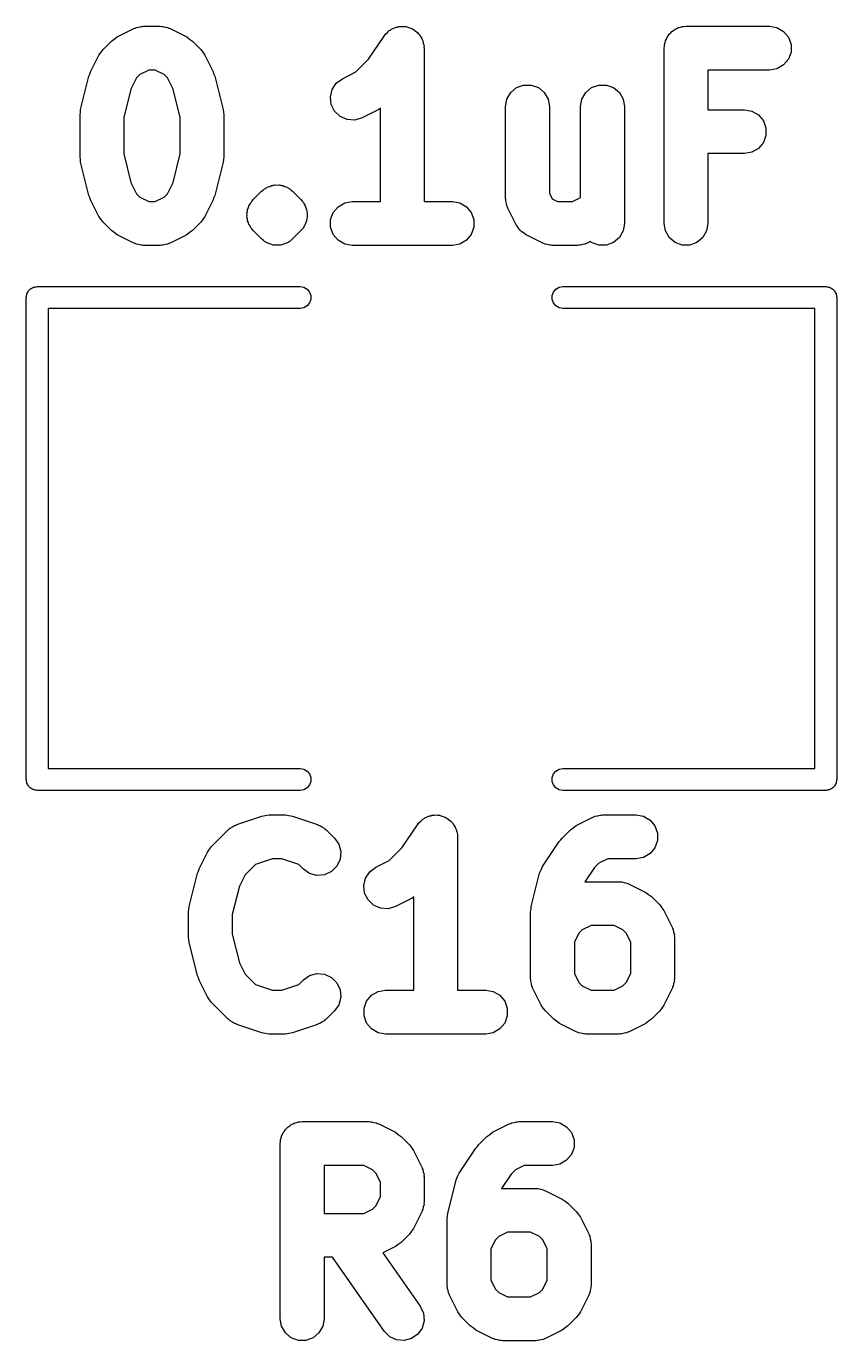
# Model space of a CAD drawing. Extents: x 51 to 137, y -158 to -25.
# Drawn here: x 75.37 to 80.07, y -78.7 to -71.08 of the extents above; entities that cross this region are included whole.
import ezdxf

# ---------------------------------------------------------------- set-up
doc = ezdxf.new("R2010")
doc.units = 0
doc.header["$MEASUREMENT"] = 0
doc.layers.add('BLACK', color=7, linetype='CONTINUOUS')

msp = doc.modelspace()

# ---------------------------------------------------------------- linework, layer by layer
at = {"layer": 'Black'}
for p, q in [((75.9981, -71.0952), (76.0051, -71.0931)), ((76.0051, -71.0931), (76.0114, -71.0895)), ((76.0114, -71.0895), (76.0261, -71.0869)), ((76.0261, -71.0869), (76.0403, -71.0827)), ((76.0403, -71.0827), (76.0476, -71.0831)), ((76.0476, -71.0831), (76.0549, -71.0818)), ((76.0549, -71.0818), (76.1516, -71.0818)), ((76.1516, -71.0818), (76.1588, -71.0831)), ((76.1588, -71.0831), (76.1661, -71.0827)), ((76.1661, -71.0827), (76.1804, -71.0869)), ((76.1804, -71.0869), (76.1951, -71.0895)), ((76.1951, -71.0895), (76.2014, -71.0931)), ((76.2014, -71.0931), (76.2084, -71.0952)), ((77.4912, -71.0988), (77.5054, -71.0936)), ((77.5054, -71.0936), (77.519, -71.0869)), ((77.519, -71.0869), (77.526, -71.0862)), ((77.526, -71.0862), (77.5326, -71.0837)), ((77.5326, -71.0837), (77.5478, -71.0837)), ((77.5478, -71.0837), (77.5628, -71.0821)), ((77.5628, -71.0821), (77.5697, -71.0837)), ((77.5697, -71.0837), (77.5767, -71.0837)), ((77.5767, -71.0837), (77.591, -71.0889)), ((77.591, -71.0889), (77.6057, -71.0925)), ((77.6057, -71.0925), (77.6116, -71.0964)), ((79.1466, -71.095), (79.1562, -71.0895)), ((79.1562, -71.0895), (79.1671, -71.0875)), ((79.1671, -71.0875), (79.1776, -71.0837)), ((79.1776, -71.0837), (79.1887, -71.0837)), ((79.1887, -71.0837), (79.1996, -71.0818)), ((79.1996, -71.0818), (79.6834, -71.0818)), ((79.6834, -71.0818), (79.7269, -71.0895)), ((79.7269, -71.0895), (79.7651, -71.1115)), ((75.8199, -71.2158), (75.8683, -71.1674)), ((75.8683, -71.1674), (75.885, -71.1557)), ((75.885, -71.1557), (75.9013, -71.1436)), ((75.9013, -71.1436), (75.9981, -71.0952)), ((76.2084, -71.0952), (76.3052, -71.1436)), ((76.3052, -71.1436), (76.3215, -71.1557)), ((76.3215, -71.1557), (76.3382, -71.1674)), ((76.3382, -71.1674), (76.3866, -71.2158)), ((77.3592, -71.273), (77.449, -71.1384)), ((77.449, -71.1384), (77.4539, -71.1333)), ((77.4539, -71.1333), (77.4574, -71.1272)), ((77.4574, -71.1272), (77.469, -71.1174)), ((77.469, -71.1174), (77.4795, -71.1065)), ((77.4795, -71.1065), (77.4858, -71.1034)), ((77.4858, -71.1034), (77.4912, -71.0988)), ((77.6116, -71.0964), (77.6182, -71.0988)), ((77.6182, -71.0988), (77.6298, -71.1086)), ((77.6298, -71.1086), (77.6424, -71.117)), ((77.6424, -71.117), (77.6466, -71.1227)), ((77.6466, -71.1227), (77.652, -71.1272)), ((77.652, -71.1272), (77.6595, -71.1403)), ((77.6595, -71.1403), (77.6685, -71.1525)), ((77.6685, -71.1525), (77.6705, -71.1593)), ((77.6705, -71.1593), (77.674, -71.1654)), ((77.674, -71.1654), (77.6766, -71.1803)), ((79.0783, -71.1763), (79.0803, -71.1654)), ((79.0803, -71.1654), (79.0858, -71.1558)), ((79.0858, -71.1558), (79.0896, -71.1453)), ((79.0896, -71.1453), (79.0968, -71.1368)), ((79.0968, -71.1368), (79.1023, -71.1272)), ((79.1023, -71.1272), (79.1108, -71.12)), ((79.1108, -71.12), (79.118, -71.1115)), ((79.118, -71.1115), (79.1276, -71.106)), ((79.1276, -71.106), (79.1361, -71.0988)), ((79.1361, -71.0988), (79.1466, -71.095)), ((79.7651, -71.1115), (79.7934, -71.1453)), ((79.7934, -71.1453), (79.8085, -71.1868)), ((75.7961, -71.2488), (75.8082, -71.2325)), ((75.8082, -71.2325), (75.8199, -71.2158)), ((76.3866, -71.2158), (76.3982, -71.2325)), ((76.3982, -71.2325), (76.4104, -71.2488)), ((77.6766, -71.1803), (77.6809, -71.1949)), ((77.6809, -71.1949), (77.6804, -71.2019)), ((77.6804, -71.2019), (77.6817, -71.2088)), ((77.6817, -71.2088), (77.6817, -72.0978)), ((79.0726, -71.2088), (79.0745, -71.1979)), ((79.0726, -72.2248), (79.0726, -71.2088)), ((79.0745, -71.1868), (79.0783, -71.1763)), ((79.0745, -71.1979), (79.0745, -71.1868)), ((79.8085, -71.2309), (79.7934, -71.2723)), ((79.8085, -71.1868), (79.8085, -71.2309)), ((75.7477, -71.3455), (75.7961, -71.2488)), ((76.4104, -71.2488), (76.4587, -71.3455)), ((77.2859, -71.3463), (77.3592, -71.273)), ((79.7651, -71.3061), (79.7269, -71.3282)), ((79.7934, -71.2723), (79.7651, -71.3061)), ((75.6897, -71.5651), (75.7381, -71.3715)), ((75.7381, -71.3715), (75.7438, -71.3589)), ((75.7438, -71.3589), (75.7477, -71.3455)), ((76.0141, -71.3808), (75.9812, -71.4467)), ((76.0333, -71.3616), (76.0141, -71.3808)), ((76.0848, -71.3358), (76.0333, -71.3616)), ((76.1216, -71.3358), (76.0848, -71.3358)), ((76.1731, -71.3616), (76.1216, -71.3358)), ((76.1924, -71.3808), (76.1731, -71.3616)), ((76.2253, -71.4467), (76.1924, -71.3808)), ((76.4587, -71.3455), (76.4627, -71.3589)), ((76.4627, -71.3589), (76.4684, -71.3715)), ((76.4684, -71.3715), (76.5167, -71.5651)), ((77.1722, -71.4118), (77.2076, -71.3855)), ((77.2076, -71.3855), (77.2859, -71.3463)), ((79.6834, -71.3358), (79.3266, -71.3358)), ((79.3266, -71.3358), (79.3266, -71.5656)), ((79.7269, -71.3282), (79.6834, -71.3358)), ((75.9812, -71.4467), (75.94, -71.6115)), ((76.2665, -71.6115), (76.2253, -71.4467)), ((77.1376, -71.4915), (77.1479, -71.4486)), ((77.1479, -71.4486), (77.1722, -71.4118)), ((78.161, -71.504), (78.1831, -71.4659)), ((78.1831, -71.4659), (78.2169, -71.4375)), ((78.2169, -71.4375), (78.2583, -71.4224)), ((78.2583, -71.4224), (78.3024, -71.4224)), ((78.3024, -71.4224), (78.3439, -71.4375)), ((78.3439, -71.4375), (78.3777, -71.4659)), ((78.3777, -71.4659), (78.3997, -71.504)), ((78.5965, -71.504), (78.6185, -71.4659)), ((78.6185, -71.4659), (78.6523, -71.4375)), ((78.6523, -71.4375), (78.6938, -71.4224)), ((78.6938, -71.4224), (78.7379, -71.4224)), ((78.7379, -71.4224), (78.7793, -71.4375)), ((78.7793, -71.4375), (78.8131, -71.4659)), ((78.8131, -71.4659), (78.8352, -71.504)), ((77.1427, -71.5353), (77.1376, -71.4915)), ((77.1624, -71.5748), (77.1427, -71.5353)), ((78.1534, -71.5475), (78.161, -71.504)), ((78.1534, -72.0797), (78.1534, -71.5475)), ((78.3997, -71.504), (78.4074, -71.5475)), ((78.4074, -71.5475), (78.4074, -72.0497)), ((78.5888, -71.5475), (78.5965, -71.504)), ((78.5888, -72.0738), (78.5888, -71.5475)), ((78.8352, -71.504), (78.8428, -71.5475)), ((78.8428, -71.5475), (78.8428, -72.2248)), ((75.686, -71.5959), (75.6887, -71.5806)), ((75.686, -71.8378), (75.686, -71.5959)), ((75.6887, -71.5806), (75.6897, -71.5651)), ((75.94, -71.6115), (75.94, -71.8221)), ((76.2665, -71.8221), (76.2665, -71.6115)), ((76.5167, -71.5651), (76.5178, -71.5806)), ((76.5178, -71.5806), (76.5205, -71.5959)), ((76.5205, -71.5959), (76.5205, -71.8378)), ((77.1944, -71.6051), (77.1624, -71.5748)), ((77.2349, -71.6226), (77.1944, -71.6051)), ((77.2789, -71.6253), (77.2349, -71.6226)), ((77.3212, -71.6127), (77.2789, -71.6253)), ((77.4179, -71.5643), (77.3212, -71.6127)), ((77.4277, -71.5571), (77.4179, -71.5643)), ((77.4277, -72.0978), (77.4277, -71.5571)), ((79.3266, -71.5656), (79.5383, -71.5656)), ((79.5383, -71.5656), (79.5817, -71.5733)), ((79.5817, -71.5733), (79.6199, -71.5953)), ((79.6199, -71.5953), (79.6483, -71.6291)), ((79.6483, -71.6291), (79.6634, -71.6706)), ((79.6634, -71.6706), (79.6634, -71.7147)), ((79.6483, -71.7561), (79.6199, -71.7899)), ((79.6634, -71.7147), (79.6483, -71.7561)), ((75.6887, -71.8531), (75.686, -71.8378)), ((75.6897, -71.8686), (75.6887, -71.8531)), ((75.94, -71.8221), (75.9812, -71.987)), ((76.2253, -71.987), (76.2665, -71.8221)), ((76.5178, -71.8531), (76.5167, -71.8686)), ((76.5205, -71.8378), (76.5178, -71.8531)), ((79.5383, -71.8196), (79.3266, -71.8196)), ((79.3266, -71.8196), (79.3266, -72.2248)), ((79.5817, -71.812), (79.5383, -71.8196)), ((79.6199, -71.7899), (79.5817, -71.812)), ((75.7381, -72.0621), (75.6897, -71.8686)), ((76.5167, -71.8686), (76.4684, -72.0621)), ((75.9812, -71.987), (76.0141, -72.0528)), ((76.1924, -72.0528), (76.2253, -71.987)), ((76.786, -72.0101), (76.7961, -72.0054)), ((76.7961, -72.0054), (76.8016, -72.0049)), ((76.8016, -72.0049), (76.8069, -72.003)), ((76.8069, -72.003), (76.8125, -72.003)), ((76.8125, -72.003), (76.8179, -72.0015)), ((76.8179, -72.0015), (76.829, -72.0025)), ((76.829, -72.0025), (76.84, -72.0015)), ((76.84, -72.0015), (76.8454, -72.003)), ((76.8454, -72.003), (76.851, -72.003)), ((76.851, -72.003), (76.8563, -72.0049)), ((76.8563, -72.0049), (76.8618, -72.0054)), ((76.8618, -72.0054), (76.8719, -72.0101)), ((75.7438, -72.0748), (75.7381, -72.0621)), ((75.7477, -72.0881), (75.7438, -72.0748)), ((76.0141, -72.0528), (76.0333, -72.0721)), ((76.0333, -72.0721), (76.0848, -72.0978)), ((76.1216, -72.0978), (76.1731, -72.0721)), ((76.1731, -72.0721), (76.1924, -72.0528)), ((76.4627, -72.0748), (76.4587, -72.0881)), ((76.4684, -72.0621), (76.4627, -72.0748)), ((76.6908, -72.0866), (76.7391, -72.0383)), ((76.7391, -72.0383), (76.7483, -72.0319)), ((76.7483, -72.0319), (76.7561, -72.024)), ((76.7561, -72.024), (76.7612, -72.0217)), ((76.7612, -72.0217), (76.7655, -72.0181)), ((76.7655, -72.0181), (76.7707, -72.0162)), ((76.7707, -72.0162), (76.7753, -72.013)), ((76.7753, -72.013), (76.786, -72.0101)), ((76.8719, -72.0101), (76.8826, -72.013)), ((76.8826, -72.013), (76.8872, -72.0162)), ((76.8872, -72.0162), (76.8925, -72.0181)), ((76.8925, -72.0181), (76.8967, -72.0217)), ((76.8967, -72.0217), (76.9018, -72.024)), ((76.9018, -72.024), (76.9097, -72.0319)), ((76.9097, -72.0319), (76.9188, -72.0383)), ((76.9188, -72.0383), (76.9671, -72.0866)), ((78.1547, -72.0869), (78.1534, -72.0797)), ((78.4074, -72.0497), (78.4234, -72.0818)), ((78.4234, -72.0818), (78.4555, -72.0978)), ((78.5407, -72.0978), (78.5888, -72.0738)), ((75.7961, -72.1849), (75.7477, -72.0881)), ((76.0848, -72.0978), (76.1216, -72.0978)), ((76.4587, -72.0881), (76.4104, -72.1849)), ((76.6541, -72.1654), (76.6569, -72.1546)), ((76.6569, -72.1546), (76.6579, -72.1436)), ((76.6579, -72.1436), (76.6626, -72.1335)), ((76.6626, -72.1335), (76.6655, -72.1228)), ((76.6655, -72.1228), (76.6718, -72.1137)), ((76.6718, -72.1137), (76.6765, -72.1036)), ((76.6765, -72.1036), (76.6844, -72.0957)), ((76.6844, -72.0957), (76.6908, -72.0866)), ((76.9671, -72.0866), (76.9735, -72.0957)), ((76.9735, -72.0957), (76.9814, -72.1036)), ((76.9814, -72.1036), (76.9861, -72.1137)), ((76.9861, -72.1137), (76.9924, -72.1228)), ((76.9924, -72.1228), (76.9953, -72.1335)), ((76.9953, -72.1335), (77, -72.1436)), ((77, -72.1436), (77.001, -72.1546)), ((77.001, -72.1546), (77.0039, -72.1654)), ((77.1393, -72.2028), (77.1544, -72.1613)), ((77.1544, -72.1613), (77.1827, -72.1275)), ((77.1827, -72.1275), (77.2209, -72.1055)), ((77.2209, -72.1055), (77.2644, -72.0978)), ((77.2644, -72.0978), (77.4277, -72.0978)), ((77.6817, -72.0978), (77.845, -72.0978)), ((77.845, -72.0978), (77.8884, -72.1055)), ((77.8884, -72.1055), (77.9266, -72.1275)), ((77.9266, -72.1275), (77.9549, -72.1613)), ((77.9549, -72.1613), (77.97, -72.2028)), ((78.1542, -72.0942), (78.1547, -72.0869)), ((78.1585, -72.1085), (78.1542, -72.0942)), ((78.161, -72.1231), (78.1585, -72.1085)), ((78.1647, -72.1295), (78.161, -72.1231)), ((78.1668, -72.1365), (78.1647, -72.1295)), ((78.2152, -72.2332), (78.1668, -72.1365)), ((78.4555, -72.0978), (78.5407, -72.0978)), ((75.8082, -72.2012), (75.7961, -72.1849)), ((75.8199, -72.2179), (75.8082, -72.2012)), ((75.8683, -72.2662), (75.8199, -72.2179)), ((76.3866, -72.2179), (76.3382, -72.2662)), ((76.3982, -72.2012), (76.3866, -72.2179)), ((76.4104, -72.1849), (76.3982, -72.2012)), ((76.655, -72.1764), (76.6541, -72.1654)), ((76.6541, -72.1875), (76.655, -72.1764)), ((76.6569, -72.1982), (76.6541, -72.1875)), ((76.6579, -72.2093), (76.6569, -72.1982)), ((76.6626, -72.2194), (76.6579, -72.2093)), ((76.6655, -72.2301), (76.6626, -72.2194)), ((76.6718, -72.2392), (76.6655, -72.2301)), ((76.9924, -72.2301), (76.9861, -72.2392)), ((76.9953, -72.2194), (76.9924, -72.2301)), ((77, -72.2093), (76.9953, -72.2194)), ((77.001, -72.1982), (77, -72.2093)), ((77.0039, -72.1875), (77.001, -72.1982)), ((77.0039, -72.1654), (77.0029, -72.1764)), ((77.0029, -72.1764), (77.0039, -72.1875)), ((77.1393, -72.2469), (77.1393, -72.2028)), ((77.97, -72.2028), (77.97, -72.2469)), ((78.2263, -72.2482), (78.2152, -72.2332)), ((78.8428, -72.2248), (78.8352, -72.2683)), ((79.0803, -72.2683), (79.0726, -72.2248)), ((79.3266, -72.2248), (79.319, -72.2683)), ((75.885, -72.2779), (75.8683, -72.2662)), ((75.9013, -72.29), (75.885, -72.2779)), ((75.9981, -72.3384), (75.9013, -72.29)), ((76.2665, -72.3094), (76.2084, -72.3384)), ((76.3052, -72.29), (76.2665, -72.3094)), ((76.3215, -72.2779), (76.3052, -72.29)), ((76.3382, -72.2662), (76.3215, -72.2779)), ((76.6765, -72.2493), (76.6718, -72.2392)), ((76.6844, -72.2571), (76.6765, -72.2493)), ((76.6908, -72.2662), (76.6844, -72.2571)), ((76.7391, -72.3146), (76.6908, -72.2662)), ((76.9671, -72.2662), (76.9188, -72.3146)), ((76.9735, -72.2571), (76.9671, -72.2662)), ((76.9814, -72.2493), (76.9735, -72.2571)), ((76.9861, -72.2392), (76.9814, -72.2493)), ((77.1544, -72.2883), (77.1393, -72.2469)), ((77.1827, -72.3221), (77.1544, -72.2883)), ((77.9549, -72.2883), (77.9266, -72.3221)), ((77.97, -72.2469), (77.9549, -72.2883)), ((78.2365, -72.2638), (78.2263, -72.2482)), ((78.2394, -72.2658), (78.2365, -72.2638)), ((78.2414, -72.2687), (78.2394, -72.2658)), ((78.257, -72.2789), (78.2414, -72.2687)), ((78.272, -72.29), (78.257, -72.2789)), ((78.3687, -72.3384), (78.272, -72.29)), ((78.8131, -72.3065), (78.7793, -72.3348)), ((78.8352, -72.2683), (78.8131, -72.3065)), ((79.1023, -72.3065), (79.0803, -72.2683)), ((79.1361, -72.3348), (79.1023, -72.3065)), ((79.2969, -72.3065), (79.2631, -72.3348)), ((79.319, -72.2683), (79.2969, -72.3065)), ((76.0051, -72.3405), (75.9981, -72.3384)), ((76.0114, -72.3442), (76.0051, -72.3405)), ((76.0261, -72.3467), (76.0114, -72.3442)), ((76.0403, -72.351), (76.0261, -72.3467)), ((76.0476, -72.3505), (76.0403, -72.351)), ((76.0549, -72.3518), (76.0476, -72.3505)), ((76.1516, -72.3518), (76.0549, -72.3518)), ((76.1588, -72.3505), (76.1516, -72.3518)), ((76.1661, -72.351), (76.1588, -72.3505)), ((76.1804, -72.3467), (76.1661, -72.351)), ((76.1951, -72.3442), (76.1804, -72.3467)), ((76.2014, -72.3405), (76.1951, -72.3442)), ((76.2084, -72.3384), (76.2014, -72.3405)), ((76.7483, -72.321), (76.7391, -72.3146)), ((76.7561, -72.3289), (76.7483, -72.321)), ((76.7612, -72.3312), (76.7561, -72.3289)), ((76.7655, -72.3348), (76.7612, -72.3312)), ((76.7707, -72.3367), (76.7655, -72.3348)), ((76.7753, -72.3399), (76.7707, -72.3367)), ((76.786, -72.3428), (76.7753, -72.3399)), ((76.7961, -72.3475), (76.786, -72.3428)), ((76.8016, -72.348), (76.7961, -72.3475)), ((76.8069, -72.3499), (76.8016, -72.348)), ((76.8125, -72.3499), (76.8069, -72.3499)), ((76.8179, -72.3513), (76.8125, -72.3499)), ((76.829, -72.3504), (76.8179, -72.3513)), ((76.84, -72.3513), (76.829, -72.3504)), ((76.8454, -72.3499), (76.84, -72.3513)), ((76.851, -72.3499), (76.8454, -72.3499)), ((76.8563, -72.348), (76.851, -72.3499)), ((76.8618, -72.3475), (76.8563, -72.348)), ((76.8719, -72.3428), (76.8618, -72.3475)), ((76.8826, -72.3399), (76.8719, -72.3428)), ((76.8872, -72.3367), (76.8826, -72.3399)), ((76.8925, -72.3348), (76.8872, -72.3367)), ((76.8967, -72.3312), (76.8925, -72.3348)), ((76.9018, -72.3289), (76.8967, -72.3312)), ((76.9097, -72.321), (76.9018, -72.3289)), ((76.9188, -72.3146), (76.9097, -72.321)), ((77.2209, -72.3442), (77.1827, -72.3221)), ((77.2644, -72.3518), (77.2209, -72.3442)), ((77.845, -72.3518), (77.2644, -72.3518)), ((77.8884, -72.3442), (77.845, -72.3518)), ((77.9266, -72.3221), (77.8884, -72.3442)), ((78.3757, -72.3405), (78.3687, -72.3384)), ((78.3821, -72.3442), (78.3757, -72.3405)), ((78.3967, -72.3467), (78.3821, -72.3442)), ((78.411, -72.351), (78.3967, -72.3467)), ((78.4183, -72.3505), (78.411, -72.351)), ((78.4255, -72.3518), (78.4183, -72.3505)), ((78.5707, -72.3518), (78.4255, -72.3518)), ((78.5779, -72.3505), (78.5707, -72.3518)), ((78.5852, -72.351), (78.5779, -72.3505)), ((78.5994, -72.3467), (78.5852, -72.351)), ((78.6141, -72.3442), (78.5994, -72.3467)), ((78.6204, -72.3405), (78.6141, -72.3442)), ((78.6275, -72.3384), (78.6204, -72.3405)), ((78.6457, -72.3293), (78.6275, -72.3384)), ((78.6523, -72.3348), (78.6457, -72.3293)), ((78.6938, -72.3499), (78.6523, -72.3348)), ((78.7379, -72.3499), (78.6938, -72.3499)), ((78.7793, -72.3348), (78.7379, -72.3499)), ((79.1776, -72.3499), (79.1361, -72.3348)), ((79.2217, -72.3499), (79.1776, -72.3499)), ((79.2631, -72.3348), (79.2217, -72.3499)), ((75.383, -72.6225), (75.3866, -72.6182)), ((75.3866, -72.6182), (75.3894, -72.6134)), ((75.3894, -72.6134), (75.3936, -72.6098)), ((75.3936, -72.6098), (75.3972, -72.6056)), ((75.3972, -72.6056), (75.402, -72.6028)), ((75.402, -72.6028), (75.4062, -72.5992)), ((75.4062, -72.5992), (75.4115, -72.5973)), ((75.4115, -72.5973), (75.4163, -72.5945)), ((75.4163, -72.5945), (75.4218, -72.5936)), ((75.4218, -72.5936), (75.427, -72.5917)), ((75.427, -72.5917), (75.4325, -72.5917)), ((75.4325, -72.5917), (75.438, -72.5907)), ((75.438, -72.5907), (76.962, -72.5907)), ((76.962, -72.5907), (76.9837, -72.5945)), ((76.9837, -72.5945), (77.0028, -72.6056)), ((77.0028, -72.6056), (77.017, -72.6225)), ((78.431, -72.6225), (78.4452, -72.6056)), ((78.4452, -72.6056), (78.4643, -72.5945)), ((78.4643, -72.5945), (78.486, -72.5907)), ((78.486, -72.5907), (80.01, -72.5907)), ((80.01, -72.5907), (80.0155, -72.5917)), ((80.0155, -72.5917), (80.021, -72.5917)), ((80.021, -72.5917), (80.0262, -72.5936)), ((80.0262, -72.5936), (80.0317, -72.5945)), ((80.0317, -72.5945), (80.0365, -72.5973)), ((80.0365, -72.5973), (80.0417, -72.5992)), ((80.0417, -72.5992), (80.046, -72.6028)), ((80.046, -72.6028), (80.0508, -72.6056)), ((80.0508, -72.6056), (80.0544, -72.6098)), ((80.0544, -72.6098), (80.0586, -72.6134)), ((80.0586, -72.6134), (80.0614, -72.6182)), ((80.0614, -72.6182), (80.065, -72.6225)), ((75.3745, -72.6542), (75.3755, -72.6487)), ((75.3745, -75.4482), (75.3745, -72.6542)), ((75.3755, -72.6432), (75.3774, -72.638)), ((75.3755, -72.6487), (75.3755, -72.6432)), ((75.3774, -72.638), (75.3783, -72.6325)), ((75.3783, -72.6325), (75.3811, -72.6277)), ((75.3811, -72.6277), (75.383, -72.6225)), ((77.017, -72.6859), (77.0028, -72.7028)), ((77.017, -72.6225), (77.0245, -72.6432)), ((77.0245, -72.6652), (77.017, -72.6859)), ((77.0245, -72.6432), (77.0245, -72.6652)), ((78.4235, -72.6432), (78.431, -72.6225)), ((78.4235, -72.6652), (78.4235, -72.6432)), ((78.431, -72.6859), (78.4235, -72.6652)), ((78.4452, -72.7028), (78.431, -72.6859)), ((80.065, -72.6225), (80.0669, -72.6277)), ((80.0669, -72.6277), (80.0697, -72.6325)), ((80.0697, -72.6325), (80.0706, -72.638)), ((80.0706, -72.638), (80.0725, -72.6432)), ((80.0725, -72.6432), (80.0725, -72.6487)), ((80.0725, -72.6487), (80.0735, -72.6542)), ((80.0735, -72.6542), (80.0735, -75.4482)), ((76.962, -72.7177), (75.5015, -72.7177)), ((75.5015, -72.7177), (75.5015, -75.3847)), ((76.9837, -72.7139), (76.962, -72.7177)), ((77.0028, -72.7028), (76.9837, -72.7139)), ((78.4643, -72.7139), (78.4452, -72.7028)), ((78.486, -72.7177), (78.4643, -72.7139)), ((79.9465, -72.7177), (78.486, -72.7177)), ((79.9465, -75.3847), (79.9465, -72.7177)), ((75.5015, -75.3847), (76.962, -75.3847)), ((76.962, -75.3847), (76.9837, -75.3885)), ((76.9837, -75.3885), (77.0028, -75.3996)), ((77.0028, -75.3996), (77.017, -75.4164)), ((77.017, -75.4164), (77.0245, -75.4372)), ((77.0245, -75.4372), (77.0245, -75.4592)), ((78.4235, -75.4372), (78.431, -75.4164)), ((78.4235, -75.4592), (78.4235, -75.4372)), ((78.431, -75.4164), (78.4452, -75.3996)), ((78.4452, -75.3996), (78.4643, -75.3885)), ((78.4643, -75.3885), (78.486, -75.3847)), ((78.486, -75.3847), (79.9465, -75.3847)), ((75.3755, -75.4537), (75.3745, -75.4482)), ((75.3755, -75.4592), (75.3755, -75.4537)), ((75.3774, -75.4644), (75.3755, -75.4592)), ((75.3783, -75.4699), (75.3774, -75.4644)), ((75.3811, -75.4747), (75.3783, -75.4699)), ((75.383, -75.48), (75.3811, -75.4747)), ((75.3866, -75.4842), (75.383, -75.48)), ((75.3894, -75.489), (75.3866, -75.4842)), ((75.3936, -75.4926), (75.3894, -75.489)), ((75.3972, -75.4968), (75.3936, -75.4926)), ((75.402, -75.4996), (75.3972, -75.4968)), ((75.4062, -75.5032), (75.402, -75.4996)), ((75.4115, -75.5051), (75.4062, -75.5032)), ((75.4163, -75.5079), (75.4115, -75.5051)), ((75.4218, -75.5088), (75.4163, -75.5079)), ((75.427, -75.5107), (75.4218, -75.5088)), ((75.4325, -75.5107), (75.427, -75.5107)), ((75.438, -75.5117), (75.4325, -75.5107)), ((76.962, -75.5117), (75.438, -75.5117)), ((76.9837, -75.5079), (76.962, -75.5117)), ((77.0028, -75.4968), (76.9837, -75.5079)), ((77.017, -75.48), (77.0028, -75.4968)), ((77.0245, -75.4592), (77.017, -75.48)), ((78.431, -75.48), (78.4235, -75.4592)), ((78.4452, -75.4968), (78.431, -75.48)), ((78.4643, -75.5079), (78.4452, -75.4968)), ((78.486, -75.5117), (78.4643, -75.5079)), ((80.01, -75.5117), (78.486, -75.5117)), ((80.0155, -75.5107), (80.01, -75.5117)), ((80.021, -75.5107), (80.0155, -75.5107)), ((80.0262, -75.5088), (80.021, -75.5107)), ((80.0317, -75.5079), (80.0262, -75.5088)), ((80.0365, -75.5051), (80.0317, -75.5079)), ((80.0417, -75.5032), (80.0365, -75.5051)), ((80.046, -75.4996), (80.0417, -75.5032)), ((80.0508, -75.4968), (80.046, -75.4996)), ((80.0544, -75.4926), (80.0508, -75.4968)), ((80.0586, -75.489), (80.0544, -75.4926)), ((80.0614, -75.4842), (80.0586, -75.489)), ((80.065, -75.48), (80.0614, -75.4842)), ((80.0669, -75.4747), (80.065, -75.48)), ((80.0697, -75.4699), (80.0669, -75.4747)), ((80.0706, -75.4644), (80.0697, -75.4699)), ((80.0725, -75.4592), (80.0706, -75.4644)), ((80.0735, -75.4482), (80.0725, -75.4537)), ((80.0725, -75.4537), (80.0725, -75.4592)), ((76.5953, -75.7087), (76.7404, -75.6603)), ((76.7404, -75.6603), (76.7605, -75.6573)), ((76.7605, -75.6573), (76.7806, -75.6538)), ((76.7806, -75.6538), (76.8773, -75.6538)), ((76.8773, -75.6538), (76.8974, -75.6573)), ((76.8974, -75.6573), (76.9175, -75.6603)), ((76.9175, -75.6603), (77.0626, -75.7087)), ((77.6847, -75.6708), (77.6989, -75.6656)), ((77.6989, -75.6656), (77.7125, -75.6589)), ((77.7125, -75.6589), (77.7195, -75.6582)), ((77.7195, -75.6582), (77.7261, -75.6557)), ((77.7261, -75.6557), (77.7413, -75.6557)), ((77.7413, -75.6557), (77.7564, -75.6541)), ((77.7564, -75.6541), (77.7632, -75.6557)), ((77.7632, -75.6557), (77.7702, -75.6557)), ((77.7702, -75.6557), (77.7845, -75.6609)), ((77.7845, -75.6609), (77.7992, -75.6645)), ((77.7992, -75.6645), (77.8051, -75.6684)), ((78.659, -75.6672), (78.666, -75.6651)), ((78.666, -75.6651), (78.6724, -75.6615)), ((78.6724, -75.6615), (78.687, -75.6589)), ((78.687, -75.6589), (78.7013, -75.6547)), ((78.7013, -75.6547), (78.7086, -75.6551)), ((78.7086, -75.6551), (78.7158, -75.6538)), ((78.7158, -75.6538), (78.9093, -75.6538)), ((78.9093, -75.6538), (78.9528, -75.6615)), ((78.9528, -75.6615), (78.991, -75.6835)), ((76.4489, -75.8362), (76.5456, -75.7394)), ((76.5456, -75.7394), (76.5516, -75.7352)), ((76.5516, -75.7352), (76.5565, -75.7297)), ((76.5565, -75.7297), (76.5696, -75.7226)), ((76.5696, -75.7226), (76.5818, -75.7141)), ((76.5818, -75.7141), (76.5888, -75.7122)), ((76.5888, -75.7122), (76.5953, -75.7087)), ((77.0626, -75.7087), (77.0691, -75.7122)), ((77.0691, -75.7122), (77.0761, -75.7141)), ((77.0761, -75.7141), (77.0883, -75.7226)), ((77.0883, -75.7226), (77.1014, -75.7297)), ((77.1014, -75.7297), (77.1063, -75.7352)), ((77.1063, -75.7352), (77.1123, -75.7394)), ((77.1123, -75.7394), (77.1607, -75.7878)), ((77.5527, -75.8451), (77.6425, -75.7104)), ((77.6425, -75.7104), (77.6474, -75.7053)), ((77.6474, -75.7053), (77.6509, -75.6992)), ((77.6509, -75.6992), (77.6625, -75.6894)), ((77.6625, -75.6894), (77.673, -75.6785)), ((77.673, -75.6785), (77.6793, -75.6754)), ((77.6793, -75.6754), (77.6847, -75.6708)), ((77.8051, -75.6684), (77.8117, -75.6708)), ((77.8117, -75.6708), (77.8233, -75.6806)), ((77.8233, -75.6806), (77.8359, -75.689)), ((77.8359, -75.689), (77.8401, -75.6947)), ((77.8401, -75.6947), (77.8455, -75.6992)), ((77.8455, -75.6992), (77.8531, -75.7123)), ((77.8531, -75.7123), (77.862, -75.7245)), ((77.862, -75.7245), (77.864, -75.7313)), ((77.864, -75.7313), (77.8675, -75.7374)), ((77.8675, -75.7374), (77.8702, -75.7523)), ((78.4809, -75.7878), (78.5292, -75.7394)), ((78.5292, -75.7394), (78.5459, -75.7277)), ((78.5459, -75.7277), (78.5623, -75.7156)), ((78.5623, -75.7156), (78.659, -75.6672)), ((78.991, -75.6835), (79.0193, -75.7173)), ((79.0193, -75.7173), (79.0344, -75.7588)), ((77.1607, -75.7878), (77.186, -75.8239)), ((77.8702, -75.7523), (77.8744, -75.7669)), ((77.8744, -75.7669), (77.874, -75.7739)), ((77.874, -75.7739), (77.8752, -75.7808)), ((77.8752, -75.7808), (77.8752, -76.6698)), ((78.3682, -75.9523), (78.465, -75.8071)), ((78.465, -75.8071), (78.4737, -75.7981)), ((78.4737, -75.7981), (78.4809, -75.7878)), ((79.0344, -75.8029), (79.0193, -75.8443)), ((79.0344, -75.7588), (79.0344, -75.8029)), ((76.3767, -75.9659), (76.4251, -75.8692)), ((76.4251, -75.8692), (76.4372, -75.8528)), ((76.4372, -75.8528), (76.4489, -75.8362)), ((77.186, -75.8239), (77.1974, -75.8665)), ((77.1974, -75.8665), (77.1935, -75.9105)), ((77.4794, -75.9183), (77.5527, -75.8451)), ((78.991, -75.8781), (78.9528, -75.9002)), ((79.0193, -75.8443), (78.991, -75.8781)), ((76.3727, -75.9792), (76.3767, -75.9659)), ((76.704, -75.9402), (76.643, -76.0012)), ((76.8012, -75.9078), (76.704, -75.9402)), ((76.8567, -75.9078), (76.8012, -75.9078)), ((76.9539, -75.9402), (76.8567, -75.9078)), ((76.9811, -75.9674), (76.9539, -75.9402)), ((77.0172, -75.9927), (76.9811, -75.9674)), ((77.1749, -75.9504), (77.1437, -75.9816)), ((77.1935, -75.9105), (77.1749, -75.9504)), ((77.3657, -75.9838), (77.4011, -75.9575)), ((77.4011, -75.9575), (77.4794, -75.9183)), ((78.3595, -75.9721), (78.3682, -75.9523)), ((78.6694, -75.9585), (78.6138, -76.0418)), ((78.6943, -75.9336), (78.6694, -75.9585)), ((78.7458, -75.9078), (78.6943, -75.9336)), ((78.9093, -75.9078), (78.7458, -75.9078)), ((78.9528, -75.9002), (78.9093, -75.9078)), ((76.3187, -76.1854), (76.3671, -75.9919)), ((76.3671, -75.9919), (76.3727, -75.9792)), ((76.643, -76.0012), (76.6101, -76.067)), ((77.0598, -76.0041), (77.0172, -75.9927)), ((77.1037, -76.0003), (77.0598, -76.0041)), ((77.1437, -75.9816), (77.1037, -76.0003)), ((77.3311, -76.0635), (77.3414, -76.0206)), ((77.3414, -76.0206), (77.3657, -75.9838)), ((78.3023, -76.1854), (78.3507, -75.9919)), ((78.3507, -75.9919), (78.3595, -75.9721)), ((78.6138, -76.0418), (78.619, -76.0409)), ((78.619, -76.0409), (78.8126, -76.0409)), ((78.8126, -76.0409), (78.8198, -76.0421)), ((78.8198, -76.0421), (78.8271, -76.0417)), ((78.8271, -76.0417), (78.8413, -76.0459)), ((78.8413, -76.0459), (78.856, -76.0485)), ((76.6101, -76.067), (76.5689, -76.2319)), ((77.3362, -76.1073), (77.3311, -76.0635)), ((77.3559, -76.1468), (77.3362, -76.1073)), ((78.856, -76.0485), (78.8623, -76.0522)), ((78.8623, -76.0522), (78.8694, -76.0543)), ((78.8694, -76.0543), (78.9661, -76.1027)), ((78.9661, -76.1027), (78.9825, -76.1148)), ((78.9825, -76.1148), (78.9991, -76.1264)), ((76.3176, -76.2009), (76.3187, -76.1854)), ((77.3879, -76.1771), (77.3559, -76.1468)), ((77.4284, -76.1946), (77.3879, -76.1771)), ((77.4724, -76.1973), (77.4284, -76.1946)), ((77.5147, -76.1847), (77.4724, -76.1973)), ((77.6115, -76.1363), (77.5147, -76.1847)), ((77.6212, -76.1291), (77.6115, -76.1363)), ((77.6212, -76.6698), (77.6212, -76.1291)), ((78.3012, -76.2009), (78.3023, -76.1854)), ((78.9991, -76.1264), (79.0475, -76.1748)), ((79.0475, -76.1748), (79.0592, -76.1915)), ((79.0592, -76.1915), (79.0713, -76.2078)), ((76.3149, -76.2162), (76.3176, -76.2009)), ((76.3149, -76.3614), (76.3149, -76.2162)), ((76.5689, -76.2319), (76.5689, -76.3458)), ((78.2985, -76.2162), (78.3012, -76.2009)), ((78.2985, -76.6033), (78.2985, -76.2162)), ((79.0713, -76.2078), (79.1197, -76.3046)), ((76.5689, -76.3458), (76.6101, -76.5106)), ((78.5783, -76.3399), (78.5525, -76.3914)), ((78.5975, -76.3206), (78.5783, -76.3399)), ((78.649, -76.2949), (78.5975, -76.3206)), ((78.7826, -76.2949), (78.649, -76.2949)), ((78.8341, -76.3206), (78.7826, -76.2949)), ((78.8533, -76.3399), (78.8341, -76.3206)), ((78.8791, -76.3914), (78.8533, -76.3399)), ((79.1197, -76.3046), (79.1218, -76.3116)), ((79.1218, -76.3116), (79.1254, -76.318)), ((79.1254, -76.318), (79.128, -76.3326)), ((79.128, -76.3326), (79.1323, -76.3469)), ((79.1323, -76.3469), (79.1318, -76.3542)), ((76.3176, -76.3767), (76.3149, -76.3614)), ((76.3187, -76.3922), (76.3176, -76.3767)), ((76.3671, -76.5857), (76.3187, -76.3922)), ((78.5525, -76.3914), (78.5525, -76.5733)), ((78.8791, -76.5733), (78.8791, -76.3914)), ((79.1318, -76.3542), (79.1331, -76.3614)), ((79.1331, -76.3614), (79.1331, -76.6033)), ((76.6101, -76.5106), (76.643, -76.5764)), ((76.643, -76.5764), (76.704, -76.6374)), ((77.0172, -76.585), (77.0598, -76.5735)), ((77.0598, -76.5735), (77.1037, -76.5774)), ((77.1037, -76.5774), (77.1437, -76.596)), ((78.5525, -76.5733), (78.5783, -76.6248)), ((78.8533, -76.6248), (78.8791, -76.5733)), ((76.3727, -76.5984), (76.3671, -76.5857)), ((76.3767, -76.6117), (76.3727, -76.5984)), ((76.4251, -76.7085), (76.3767, -76.6117)), ((76.704, -76.6374), (76.8012, -76.6698)), ((76.8567, -76.6698), (76.9539, -76.6374)), ((76.9539, -76.6374), (76.9811, -76.6103)), ((76.9811, -76.6103), (77.0172, -76.585)), ((77.1437, -76.596), (77.1749, -76.6272)), ((77.1749, -76.6272), (77.1935, -76.6672)), ((78.2998, -76.6105), (78.2985, -76.6033)), ((78.2994, -76.6178), (78.2998, -76.6105)), ((78.3036, -76.6321), (78.2994, -76.6178)), ((78.3062, -76.6467), (78.3036, -76.6321)), ((78.3098, -76.6531), (78.3062, -76.6467)), ((78.3119, -76.6601), (78.3098, -76.6531)), ((78.5783, -76.6248), (78.5975, -76.6441)), ((78.5975, -76.6441), (78.649, -76.6698)), ((78.7826, -76.6698), (78.8341, -76.6441)), ((78.8341, -76.6441), (78.8533, -76.6248)), ((79.1218, -76.6531), (79.1197, -76.6601)), ((79.1254, -76.6467), (79.1218, -76.6531)), ((79.128, -76.6321), (79.1254, -76.6467)), ((79.1323, -76.6178), (79.128, -76.6321)), ((79.1331, -76.6033), (79.1318, -76.6105)), ((79.1318, -76.6105), (79.1323, -76.6178)), ((76.4372, -76.7248), (76.4251, -76.7085)), ((76.4489, -76.7415), (76.4372, -76.7248)), ((76.8012, -76.6698), (76.8567, -76.6698)), ((77.1974, -76.7111), (77.186, -76.7537)), ((77.1935, -76.6672), (77.1974, -76.7111)), ((77.3328, -76.7748), (77.3479, -76.7333)), ((77.3479, -76.7333), (77.3763, -76.6995)), ((77.3763, -76.6995), (77.4145, -76.6775)), ((77.4145, -76.6775), (77.4579, -76.6698)), ((77.4579, -76.6698), (77.6212, -76.6698)), ((77.8752, -76.6698), (78.0385, -76.6698)), ((78.0385, -76.6698), (78.0819, -76.6775)), ((78.0819, -76.6775), (78.1201, -76.6995)), ((78.1201, -76.6995), (78.1485, -76.7333)), ((78.1485, -76.7333), (78.1635, -76.7748)), ((78.3603, -76.7569), (78.3119, -76.6601)), ((78.649, -76.6698), (78.7826, -76.6698)), ((79.1197, -76.6601), (79.0713, -76.7569)), ((76.5456, -76.8382), (76.4489, -76.7415)), ((77.1607, -76.7899), (77.1123, -76.8382)), ((77.186, -76.7537), (77.1607, -76.7899)), ((77.3328, -76.8189), (77.3328, -76.7748)), ((78.1635, -76.7748), (78.1635, -76.8189)), ((78.3724, -76.7732), (78.3603, -76.7569)), ((78.3841, -76.7899), (78.3724, -76.7732)), ((78.4325, -76.8382), (78.3841, -76.7899)), ((79.0475, -76.7899), (78.9991, -76.8382)), ((79.0592, -76.7732), (79.0475, -76.7899)), ((79.0713, -76.7569), (79.0592, -76.7732)), ((76.5516, -76.8424), (76.5456, -76.8382)), ((76.5565, -76.8479), (76.5516, -76.8424)), ((76.5696, -76.855), (76.5565, -76.8479)), ((76.5818, -76.8635), (76.5696, -76.855)), ((76.5888, -76.8654), (76.5818, -76.8635)), ((76.5953, -76.8689), (76.5888, -76.8654)), ((76.7404, -76.9173), (76.5953, -76.8689)), ((77.0626, -76.8689), (76.9175, -76.9173)), ((77.0691, -76.8654), (77.0626, -76.8689)), ((77.0761, -76.8635), (77.0691, -76.8654)), ((77.0883, -76.855), (77.0761, -76.8635)), ((77.1014, -76.8479), (77.0883, -76.855)), ((77.1063, -76.8424), (77.1014, -76.8479)), ((77.1123, -76.8382), (77.1063, -76.8424)), ((77.3479, -76.8603), (77.3328, -76.8189)), ((77.3763, -76.8941), (77.3479, -76.8603)), ((78.1485, -76.8603), (78.1201, -76.8941)), ((78.1635, -76.8189), (78.1485, -76.8603)), ((78.4492, -76.8499), (78.4325, -76.8382)), ((78.4655, -76.862), (78.4492, -76.8499)), ((78.5623, -76.9104), (78.4655, -76.862)), ((78.9661, -76.862), (78.8694, -76.9104)), ((78.9825, -76.8499), (78.9661, -76.862)), ((78.9991, -76.8382), (78.9825, -76.8499)), ((76.7605, -76.9203), (76.7404, -76.9173)), ((76.7806, -76.9238), (76.7605, -76.9203)), ((76.8773, -76.9238), (76.7806, -76.9238)), ((76.8974, -76.9203), (76.8773, -76.9238)), ((76.9175, -76.9173), (76.8974, -76.9203)), ((77.4145, -76.9162), (77.3763, -76.8941)), ((77.4579, -76.9238), (77.4145, -76.9162)), ((78.0385, -76.9238), (77.4579, -76.9238)), ((78.0819, -76.9162), (78.0385, -76.9238)), ((78.1201, -76.8941), (78.0819, -76.9162)), ((78.5693, -76.9125), (78.5623, -76.9104)), ((78.5756, -76.9162), (78.5693, -76.9125)), ((78.5903, -76.9187), (78.5756, -76.9162)), ((78.6045, -76.923), (78.5903, -76.9187)), ((78.6118, -76.9225), (78.6045, -76.923)), ((78.619, -76.9238), (78.6118, -76.9225)), ((78.8126, -76.9238), (78.619, -76.9238)), ((78.8198, -76.9225), (78.8126, -76.9238)), ((78.8271, -76.923), (78.8198, -76.9225)), ((78.8413, -76.9187), (78.8271, -76.923)), ((78.856, -76.9162), (78.8413, -76.9187)), ((78.8623, -76.9125), (78.856, -76.9162)), ((78.8694, -76.9104), (78.8623, -76.9125)), ((76.8603, -77.5058), (76.8641, -77.4953)), ((76.8641, -77.4953), (76.8713, -77.4868)), ((76.8713, -77.4868), (76.8768, -77.4772)), ((76.8768, -77.4772), (76.8853, -77.47)), ((76.8853, -77.47), (76.8925, -77.4615)), ((76.8925, -77.4615), (76.9021, -77.456)), ((76.9021, -77.456), (76.9106, -77.4488)), ((76.9106, -77.4488), (76.921, -77.445)), ((76.921, -77.445), (76.9307, -77.4395)), ((76.9307, -77.4395), (76.9416, -77.4375)), ((76.9416, -77.4375), (76.952, -77.4337)), ((76.952, -77.4337), (76.9632, -77.4337)), ((76.9632, -77.4337), (76.9741, -77.4318)), ((76.9741, -77.4318), (77.3611, -77.4318)), ((77.3611, -77.4318), (77.3684, -77.4331)), ((77.3684, -77.4331), (77.3757, -77.4327)), ((77.3757, -77.4327), (77.3899, -77.4369)), ((77.3899, -77.4369), (77.4046, -77.4395)), ((77.4046, -77.4395), (77.4109, -77.4431)), ((77.4109, -77.4431), (77.4179, -77.4452)), ((77.4179, -77.4452), (77.5147, -77.4936)), ((77.5147, -77.4936), (77.531, -77.5057)), ((78.0621, -77.5057), (78.0784, -77.4936)), ((78.0784, -77.4936), (78.1752, -77.4452)), ((78.1752, -77.4452), (78.1822, -77.4431)), ((78.1822, -77.4431), (78.1886, -77.4395)), ((78.1886, -77.4395), (78.2032, -77.4369)), ((78.2032, -77.4369), (78.2175, -77.4327)), ((78.2175, -77.4327), (78.2248, -77.4331)), ((78.2248, -77.4331), (78.232, -77.4318)), ((78.232, -77.4318), (78.4255, -77.4318)), ((78.4255, -77.4318), (78.469, -77.4395)), ((78.469, -77.4395), (78.5072, -77.4615)), ((78.5072, -77.4615), (78.5355, -77.4953)), ((78.5355, -77.4953), (78.5506, -77.5368)), ((76.8471, -77.5588), (76.849, -77.5479)), ((76.8471, -78.5748), (76.8471, -77.5588)), ((76.849, -77.5368), (76.8528, -77.5263)), ((76.849, -77.5479), (76.849, -77.5368)), ((76.8528, -77.5263), (76.8548, -77.5154)), ((76.8548, -77.5154), (76.8603, -77.5058)), ((77.531, -77.5057), (77.5477, -77.5174)), ((77.5477, -77.5174), (77.5961, -77.5658)), ((77.5961, -77.5658), (77.6078, -77.5825)), ((77.9899, -77.5761), (77.9971, -77.5658)), ((77.9971, -77.5658), (78.0454, -77.5174)), ((78.0454, -77.5174), (78.0621, -77.5057)), ((78.5506, -77.5368), (78.5506, -77.5809)), ((77.6078, -77.5825), (77.6199, -77.5988)), ((77.6199, -77.5988), (77.6683, -77.6955)), ((77.8844, -77.7303), (77.9812, -77.5851)), ((77.9812, -77.5851), (77.9899, -77.5761)), ((78.5355, -77.6223), (78.5072, -77.6561)), ((78.5506, -77.5809), (78.5355, -77.6223)), ((77.1011, -77.6858), (77.1011, -77.964)), ((77.3312, -77.6858), (77.1011, -77.6858)), ((77.3827, -77.7116), (77.3312, -77.6858)), ((77.4019, -77.7308), (77.3827, -77.7116)), ((77.6683, -77.6955), (77.6703, -77.7026)), ((77.6703, -77.7026), (77.674, -77.7089)), ((77.674, -77.7089), (77.6766, -77.7236)), ((77.6766, -77.7236), (77.6808, -77.7378)), ((78.2105, -77.7116), (78.1855, -77.7365)), ((78.262, -77.6858), (78.2105, -77.7116)), ((78.4255, -77.6858), (78.262, -77.6858)), ((78.469, -77.6782), (78.4255, -77.6858)), ((78.5072, -77.6561), (78.469, -77.6782)), ((77.4277, -77.7823), (77.4019, -77.7308)), ((77.4277, -77.8675), (77.4277, -77.7823)), ((77.6808, -77.7378), (77.6804, -77.7451)), ((77.6804, -77.7451), (77.6817, -77.7523)), ((77.6817, -77.7523), (77.6817, -77.8975)), ((77.8185, -77.9634), (77.8669, -77.7699)), ((77.8669, -77.7699), (77.8757, -77.7501)), ((77.8757, -77.7501), (77.8844, -77.7303)), ((78.1855, -77.7365), (78.13, -77.8198)), ((77.4019, -77.919), (77.4277, -77.8675)), ((78.13, -77.8198), (78.1352, -77.8189)), ((78.1352, -77.8189), (78.3288, -77.8189)), ((78.3288, -77.8189), (78.336, -77.8201)), ((78.336, -77.8201), (78.3433, -77.8197)), ((78.3433, -77.8197), (78.3575, -77.8239)), ((78.3575, -77.8239), (78.3722, -77.8265)), ((78.3722, -77.8265), (78.3785, -77.8302)), ((78.3785, -77.8302), (78.3856, -77.8323)), ((78.3856, -77.8323), (78.4823, -77.8807)), ((77.3312, -77.964), (77.3827, -77.9383)), ((77.3827, -77.9383), (77.4019, -77.919)), ((77.6703, -77.9473), (77.6683, -77.9543)), ((77.674, -77.9409), (77.6703, -77.9473)), ((77.6766, -77.9263), (77.674, -77.9409)), ((77.6808, -77.912), (77.6766, -77.9263)), ((77.6817, -77.8975), (77.6804, -77.9047)), ((77.6804, -77.9047), (77.6808, -77.912)), ((78.4823, -77.8807), (78.4986, -77.8928)), ((78.4986, -77.8928), (78.5153, -77.9044)), ((78.5153, -77.9044), (78.5637, -77.9528)), ((77.1011, -77.964), (77.3312, -77.964)), ((77.6683, -77.9543), (77.6199, -78.051)), ((77.8147, -77.9942), (77.8174, -77.9789)), ((77.8147, -78.3813), (77.8147, -77.9942)), ((77.8174, -77.9789), (77.8185, -77.9634)), ((78.5637, -77.9528), (78.5754, -77.9695)), ((78.5754, -77.9695), (78.5875, -77.9858)), ((78.5875, -77.9858), (78.6359, -78.0826)), ((77.5961, -78.0841), (77.5477, -78.1324)), ((77.6078, -78.0674), (77.5961, -78.0841)), ((77.6199, -78.051), (77.6078, -78.0674)), ((78.1137, -78.0986), (78.0945, -78.1179)), ((78.1652, -78.0729), (78.1137, -78.0986)), ((78.2988, -78.0729), (78.1652, -78.0729)), ((78.3503, -78.0986), (78.2988, -78.0729)), ((78.3695, -78.1179), (78.3503, -78.0986)), ((78.6359, -78.0826), (78.638, -78.0896)), ((78.638, -78.0896), (78.6416, -78.096)), ((78.6416, -78.096), (78.6442, -78.1106)), ((77.5147, -78.1562), (77.4421, -78.1925)), ((77.531, -78.1441), (77.5147, -78.1562)), ((77.5477, -78.1324), (77.531, -78.1441)), ((78.0945, -78.1179), (78.0687, -78.1694)), ((78.0687, -78.1694), (78.0687, -78.3513)), ((78.3953, -78.1694), (78.3695, -78.1179)), ((78.3953, -78.3513), (78.3953, -78.1694)), ((78.6442, -78.1106), (78.6485, -78.1249)), ((78.6485, -78.1249), (78.648, -78.1322)), ((78.648, -78.1322), (78.6493, -78.1394)), ((78.6493, -78.1394), (78.6493, -78.3813)), ((77.1011, -78.218), (77.1011, -78.5748)), ((77.1499, -78.218), (77.1011, -78.218)), ((77.4277, -78.6149), (77.1499, -78.218)), ((77.4421, -78.1925), (77.6587, -78.502)), ((77.816, -78.3885), (77.8147, -78.3813)), ((77.8155, -78.3958), (77.816, -78.3885)), ((77.8198, -78.4101), (77.8155, -78.3958)), ((78.0687, -78.3513), (78.0945, -78.4028)), ((78.0945, -78.4028), (78.1137, -78.4221)), ((78.3503, -78.4221), (78.3695, -78.4028)), ((78.3695, -78.4028), (78.3953, -78.3513)), ((78.6485, -78.3958), (78.6442, -78.4101)), ((78.6493, -78.3813), (78.648, -78.3885)), ((78.648, -78.3885), (78.6485, -78.3958)), ((77.8224, -78.4247), (77.8198, -78.4101)), ((77.826, -78.4311), (77.8224, -78.4247)), ((77.8281, -78.4381), (77.826, -78.4311)), ((77.8765, -78.5349), (77.8281, -78.4381)), ((78.1137, -78.4221), (78.1652, -78.4478)), ((78.1652, -78.4478), (78.2988, -78.4478)), ((78.2988, -78.4478), (78.3503, -78.4221)), ((78.6359, -78.4381), (78.5875, -78.5349)), ((78.638, -78.4311), (78.6359, -78.4381)), ((78.6416, -78.4247), (78.638, -78.4311)), ((78.6442, -78.4101), (78.6416, -78.4247)), ((77.6587, -78.502), (77.6773, -78.542)), ((77.6773, -78.542), (77.6812, -78.5859)), ((77.8886, -78.5512), (77.8765, -78.5349)), ((77.9003, -78.5679), (77.8886, -78.5512)), ((78.5754, -78.5512), (78.5637, -78.5679)), ((78.5875, -78.5349), (78.5754, -78.5512)), ((76.8548, -78.6183), (76.8471, -78.5748)), ((76.8768, -78.6565), (76.8548, -78.6183)), ((77.0934, -78.6183), (77.0714, -78.6565)), ((77.1011, -78.5748), (77.0934, -78.6183)), ((77.4506, -78.6476), (77.4277, -78.6149)), ((77.6698, -78.6285), (77.6445, -78.6646)), ((77.6812, -78.5859), (77.6698, -78.6285)), ((77.9487, -78.6162), (77.9003, -78.5679)), ((77.9654, -78.6279), (77.9487, -78.6162)), ((77.9817, -78.64), (77.9654, -78.6279)), ((78.4986, -78.6279), (78.4823, -78.64)), ((78.5153, -78.6162), (78.4986, -78.6279)), ((78.5637, -78.5679), (78.5153, -78.6162)), ((76.9106, -78.6848), (76.8768, -78.6565)), ((76.952, -78.6999), (76.9106, -78.6848)), ((76.9961, -78.6999), (76.952, -78.6999)), ((77.0376, -78.6848), (76.9961, -78.6999)), ((77.0714, -78.6565), (77.0376, -78.6848)), ((77.4818, -78.6788), (77.4506, -78.6476)), ((77.5218, -78.6975), (77.4818, -78.6788)), ((77.5657, -78.7013), (77.5218, -78.6975)), ((77.6083, -78.6899), (77.5657, -78.7013)), ((77.6445, -78.6646), (77.6083, -78.6899)), ((78.0784, -78.6884), (77.9817, -78.64)), ((78.0855, -78.6905), (78.0784, -78.6884)), ((78.0918, -78.6942), (78.0855, -78.6905)), ((78.1065, -78.6967), (78.0918, -78.6942)), ((78.1207, -78.701), (78.1065, -78.6967)), ((78.128, -78.7005), (78.1207, -78.701)), ((78.1352, -78.7018), (78.128, -78.7005)), ((78.3288, -78.7018), (78.1352, -78.7018)), ((78.336, -78.7005), (78.3288, -78.7018)), ((78.3433, -78.701), (78.336, -78.7005)), ((78.3575, -78.6967), (78.3433, -78.701)), ((78.3722, -78.6942), (78.3575, -78.6967)), ((78.3785, -78.6905), (78.3722, -78.6942)), ((78.3856, -78.6884), (78.3785, -78.6905)), ((78.4823, -78.64), (78.3856, -78.6884))]:
    msp.add_line(p, q, dxfattribs=at)

doc.saveas('drawing.dxf')
